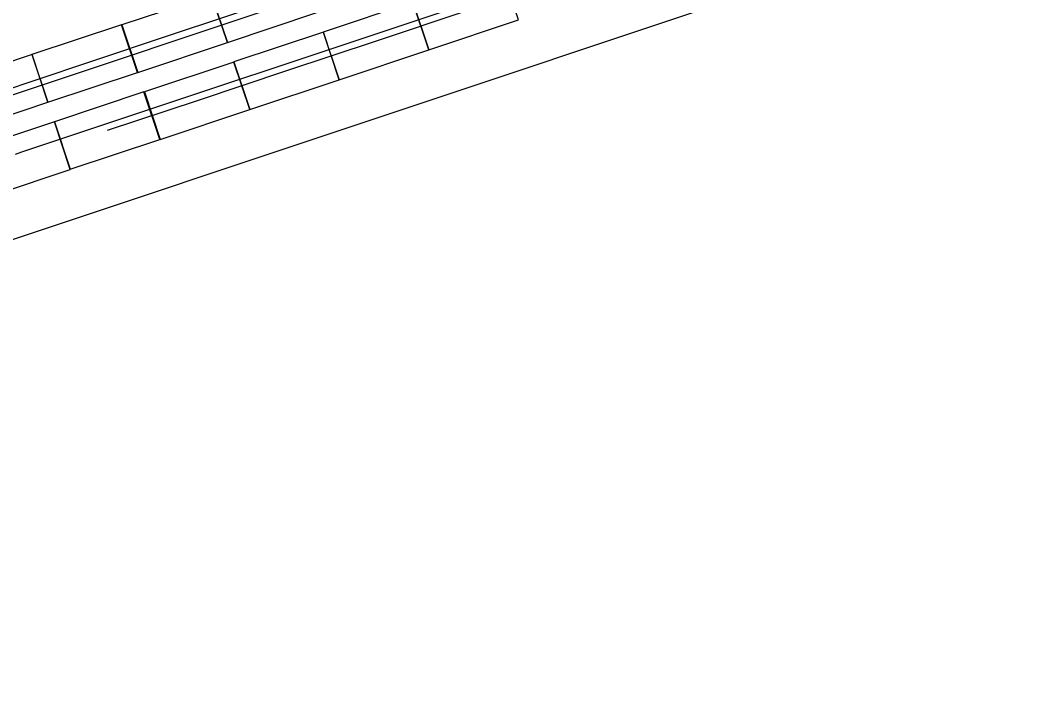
# Model space of a CAD drawing. Header units: feet. Extents: x -377 to 137, y -116 to 143.
# Drawn here: x -260 to -187.3, y -22.4 to 25.9 of the extents above; entities that cross this region are included whole.
import ezdxf

# ---------------------------------------------------------------- set-up
doc = ezdxf.new("R2010")
doc.units = ezdxf.units.FT
for name, color, linetype in [('Buildings', 7, 'CONTINUOUS'), ('Connections', 7, 'CONTINUOUS'), ('Modules', 7, 'CONTINUOUS'), ('Strings', 7, 'CONTINUOUS')]:
    doc.layers.add(name, color=color, linetype=linetype)

msp = doc.modelspace()

# ---------------------------------------------------------------- linework, layer by layer
at = {"layer": 'Buildings', "color": 252}
msp.add_line((-357.301, -22.374), (-122.284, 56.066), dxfattribs=at)
at = {"layer": 'Connections', "color": 91}
for p, q in [((-326.484, -1.531), (-131.803, 63.446)), ((-259.867, 16.302), (-130.481, 59.486)), ((-260.334, 16.146), (-259.867, 16.302))]:
    msp.add_line(p, q, dxfattribs=at)
at = {"layer": 'Modules', "color": 254}
for p, q in [((-223.644, 25.931), (-224.803, 29.403)), ((-246.035, 27.759), (-252.564, 25.58)), ((-244.876, 24.287), (-246.035, 27.759)), ((-246.034, 27.757), (-244.875, 24.285)), ((-231.344, 27.219), (-237.874, 25.04)), ((-230.185, 23.747), (-231.344, 27.219)), ((-231.332, 27.224), (-230.173, 23.751)), ((-244.875, 24.285), (-238.346, 26.464)), ((-252.6, 25.579), (-259.129, 23.4)), ((-251.441, 22.107), (-252.6, 25.579)), ((-252.564, 25.58), (-251.405, 22.108)), ((-230.173, 23.751), (-223.644, 25.931)), ((-237.868, 25.042), (-244.397, 22.863)), ((-237.874, 25.04), (-236.715, 21.567)), ((-236.709, 21.57), (-237.868, 25.042)), ((-251.405, 22.108), (-244.876, 24.287)), ((-259.127, 23.399), (-265.656, 21.22)), ((-259.129, 23.4), (-257.97, 19.927)), ((-257.968, 19.926), (-259.127, 23.399)), ((-236.715, 21.567), (-230.185, 23.747)), ((-244.401, 22.862), (-250.93, 20.683)), ((-243.242, 19.389), (-244.401, 22.862)), ((-244.397, 22.863), (-243.239, 19.391)), ((-257.97, 19.927), (-251.441, 22.107)), ((-243.239, 19.391), (-236.709, 21.57)), ((-250.963, 20.685), (-257.492, 18.506)), ((-249.804, 17.213), (-250.963, 20.685)), ((-250.93, 20.683), (-249.771, 17.21)), ((-264.497, 17.747), (-257.968, 19.926)), ((-249.771, 17.21), (-243.242, 19.389)), ((-257.493, 18.505), (-264.022, 16.326)), ((-256.334, 15.032), (-257.493, 18.505)), ((-257.492, 18.506), (-256.333, 15.034)), ((-256.333, 15.034), (-249.804, 17.213)), ((-262.863, 12.853), (-256.334, 15.032))]:
    msp.add_line(p, q, dxfattribs=at)
at = {"layer": 'Strings', "color": 11}
for p, q in [((-248.72, 24.934), (-242.19, 27.11)), ((-227.488, 26.577), (-234.03, 24.393)), ((-255.285, 22.753), (-248.72, 24.934)), ((-234.03, 24.393), (-240.553, 22.216)), ((-261.812, 20.573), (-255.285, 22.753)), ((-240.553, 22.216), (-247.086, 20.036)), ((-247.086, 20.036), (-253.648, 17.859))]:
    msp.add_line(p, q, dxfattribs=at)

doc.saveas('drawing.dxf')
